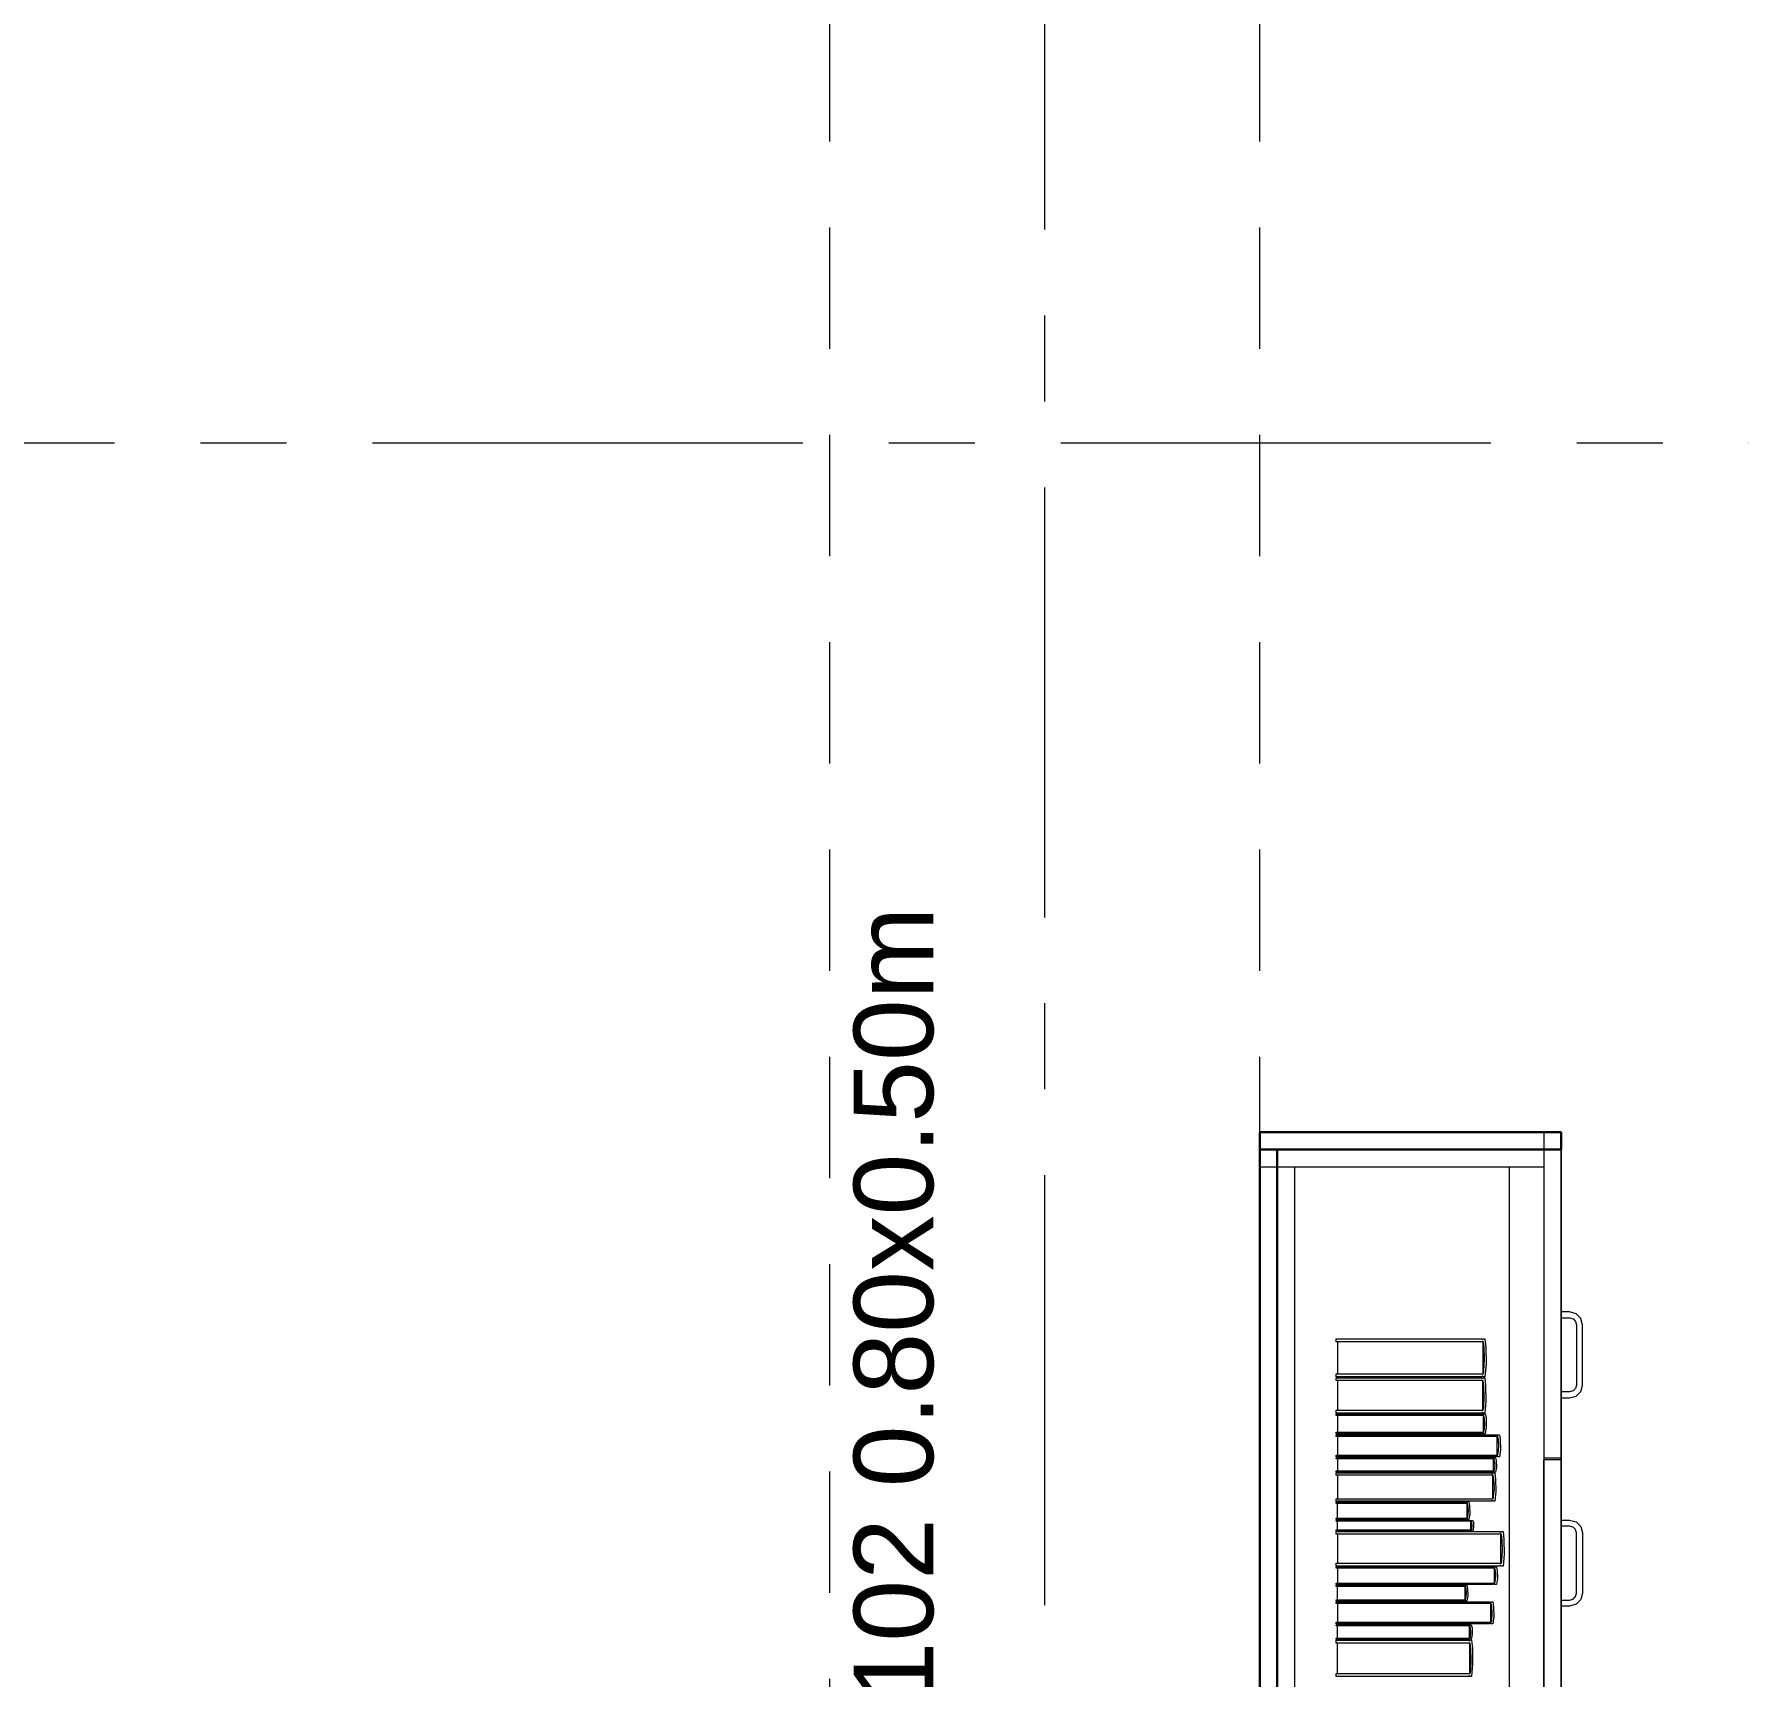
# Model space of a CAD drawing. Header units: inches. Extents: x -19 to 5698, y -728 to 92.
# Drawn here: x 114.645 to 116.627, y 8.567 to 10.477 of the extents above; entities that cross this region are included whole.
import ezdxf

# ---------------------------------------------------------------- set-up
doc = ezdxf.new("R2010")
doc.units = ezdxf.units.IN
doc.header["$MEASUREMENT"] = 0
doc.set_wipeout_variables(frame=1)
for name, pattern in [('Hidden Line', [0.195611, 0.141111, -0.0545]), ('Punto & Raya', [0.65, 0.5, -0.075, 0, -0.075]), ('Wipeout_Contour', [1, 0, -1])]:
    doc.linetypes.add(name, pattern=pattern)
for name, color, linetype in [('02 _ ARQ _ ALB _ Ejes Generales', 251, 'Continuous'), ('08 _ STR _ EXT _ 09 Vigas', 251, 'Continuous'), ('Interior - Mobiliario', 7, 'Continuous'), ('Marcador - Secciones', 7, 'Continuous'), ('Notas - Etiquetas', 7, 'Continuous')]:
    doc.layers.add(name, color=color, linetype=linetype)
doc.styles.add('Estilo_Generado_4', font='swisse.ttf')

msp = doc.modelspace()

# ---------------------------------------------------------------- linework, layer by layer
at = {"layer": '02 _ ARQ _ ALB _ Ejes Generales', "color": 251, "linetype": 'Punto & Raya', "lineweight": 13, "true_color": 0x636466}
msp.add_line((115.82, 3.05), (115.82, 44.9), dxfattribs=at)
at = {"layer": '08 _ STR _ EXT _ 09 Vigas', "color": 251, "linetype": 'Hidden Line', "lineweight": 13, "true_color": 0x636466}
msp.add_line((115.57, 7.7), (115.57, 16.9), dxfattribs=at)
at = {"layer": 'Interior - Mobiliario', "color": 175, "linetype": 'Continuous', "lineweight": 13}
for p, q in [((116.09, 9.18), (116.4, 9.18)), ((116.09, 7.72), (116.09, 9.18)), ((116.4, 9.18), (116.4, 7.72)), ((116.11, 9.16), (116.36, 9.16)), ((116.11, 9.16), (116.11, 7.74)), ((116.36, 9.16), (116.4, 9.16)), ((116.36, 7.74), (116.36, 9.16)), ((116.4, 9.16), (116.4, 7.74)), ((116.43, 8.991), (116.42, 8.991)), ((116.42, 8.991), (116.42, 8.984)), ((116.42, 8.984), (116.43, 8.984)), ((116.4375, 8.989), (116.43, 8.991)), ((116.43, 8.984), (116.434, 8.9829)), ((116.434, 8.9829), (116.4369, 8.98)), ((116.4369, 8.98), (116.438, 8.976)), ((116.443, 8.9835), (116.4375, 8.989)), ((116.445, 8.976), (116.443, 8.9835)), ((116.1587, 8.9562), (116.1587, 8.9597)), ((116.1587, 8.9597), (116.3278, 8.9597)), ((116.3278, 8.9597), (116.328, 8.9595)), ((116.328, 8.9595), (116.3282, 8.9592)), ((116.3282, 8.9592), (116.3284, 8.9591)), ((116.3284, 8.9591), (116.3287, 8.959)), ((116.3287, 8.959), (116.3289, 8.959)), ((116.3289, 8.959), (116.3292, 8.9591)), ((116.3292, 8.9591), (116.3294, 8.9593)), ((116.3294, 8.9593), (116.3296, 8.9596)), ((116.3296, 8.9596), (116.3297, 8.9597)), ((116.3297, 8.9597), (116.3316, 8.9597)), ((116.3316, 8.9597), (116.3326, 8.95)), ((116.438, 8.976), (116.438, 8.906)), ((116.445, 8.906), (116.445, 8.976)), ((116.3299, 8.9562), (116.1587, 8.9562)), ((116.1604, 8.9191), (116.1604, 8.9562)), ((116.329, 8.9562), (116.329, 8.9191)), ((116.3307, 8.9496), (116.3299, 8.9562)), ((116.3311, 8.936), (116.3307, 8.9496)), ((116.3326, 8.95), (116.3328, 8.9303)), ((116.1587, 8.9155), (116.1587, 8.9191)), ((116.1587, 8.9191), (116.3299, 8.9191)), ((116.3299, 8.9191), (116.3304, 8.9224)), ((116.3304, 8.9224), (116.3311, 8.936)), ((116.3328, 8.9303), (116.3316, 8.9155)), ((116.3278, 8.9155), (116.1587, 8.9155)), ((116.1587, 8.9112), (116.1587, 8.9145)), ((116.1587, 8.9145), (116.3275, 8.9145)), ((116.3295, 8.9112), (116.1587, 8.9112)), ((116.1604, 8.8767), (116.1604, 8.9112)), ((116.3275, 8.9145), (116.3276, 8.9143)), ((116.3276, 8.9143), (116.3279, 8.9141)), ((116.3279, 8.9157), (116.3278, 8.9155)), ((116.3281, 8.916), (116.3279, 8.9157)), ((116.3279, 8.9141), (116.3281, 8.9139)), ((116.3284, 8.9162), (116.3281, 8.916)), ((116.3281, 8.9139), (116.3283, 8.9139)), ((116.3283, 8.9139), (116.3286, 8.9139)), ((116.3286, 8.9163), (116.3284, 8.9162)), ((116.3289, 8.9163), (116.3286, 8.9163)), ((116.3286, 8.9139), (116.3288, 8.914)), ((116.3287, 8.9112), (116.3287, 8.8767)), ((116.3288, 8.914), (116.3291, 8.9141)), ((116.3291, 8.9162), (116.3289, 8.9163)), ((116.3294, 8.916), (116.3291, 8.9162)), ((116.3291, 8.9141), (116.3293, 8.9144)), ((116.3293, 8.9144), (116.3294, 8.9145)), ((116.3296, 8.9158), (116.3294, 8.916)), ((116.3294, 8.9145), (116.3313, 8.9145)), ((116.3303, 8.9051), (116.3295, 8.9112)), ((116.3297, 8.9155), (116.3296, 8.9158)), ((116.3316, 8.9155), (116.3297, 8.9155)), ((116.3308, 8.8924), (116.3303, 8.9051)), ((116.3313, 8.9145), (116.3322, 8.9055)), ((116.3322, 8.9055), (116.3324, 8.8871)), ((116.4369, 8.902), (116.434, 8.8991)), ((116.438, 8.906), (116.4369, 8.902)), ((116.443, 8.8985), (116.445, 8.906)), ((116.3295, 8.8767), (116.3301, 8.8798)), ((116.3301, 8.8798), (116.3308, 8.8924)), ((116.3324, 8.8871), (116.3313, 8.8734)), ((116.43, 8.898), (116.42, 8.898)), ((116.42, 8.898), (116.42, 8.891)), ((116.42, 8.891), (116.43, 8.891)), ((116.434, 8.8991), (116.43, 8.898)), ((116.43, 8.891), (116.4375, 8.893)), ((116.4375, 8.893), (116.443, 8.8985)), ((116.1587, 8.8734), (116.1587, 8.8767)), ((116.1587, 8.8767), (116.3295, 8.8767)), ((116.3275, 8.8734), (116.1587, 8.8734)), ((116.1587, 8.8705), (116.1587, 8.8724)), ((116.1587, 8.8724), (116.3281, 8.8724)), ((116.3301, 8.8705), (116.1587, 8.8705)), ((116.1604, 8.8511), (116.1604, 8.8705)), ((116.3276, 8.8735), (116.3275, 8.8734)), ((116.3278, 8.8738), (116.3276, 8.8735)), ((116.328, 8.874), (116.3278, 8.8738)), ((116.3283, 8.8741), (116.328, 8.874)), ((116.3281, 8.8724), (116.3282, 8.8723)), ((116.3282, 8.8723), (116.3284, 8.8721)), ((116.3285, 8.8741), (116.3283, 8.8741)), ((116.3284, 8.8721), (116.3287, 8.872)), ((116.3288, 8.874), (116.3285, 8.8741)), ((116.3287, 8.872), (116.3289, 8.872)), ((116.329, 8.8738), (116.3288, 8.874)), ((116.3289, 8.872), (116.3292, 8.872)), ((116.3293, 8.8736), (116.329, 8.8738)), ((116.3292, 8.872), (116.3294, 8.8721)), ((116.3294, 8.8734), (116.3293, 8.8736)), ((116.3293, 8.8705), (116.3293, 8.8511)), ((116.3313, 8.8734), (116.3294, 8.8734)), ((116.3294, 8.8721), (116.3297, 8.8722)), ((116.3297, 8.8722), (116.3299, 8.8723)), ((116.3299, 8.8723), (116.33, 8.8724)), ((116.33, 8.8724), (116.3319, 8.8724)), ((116.3309, 8.8671), (116.3301, 8.8705)), ((116.3306, 8.8529), (116.3314, 8.86)), ((116.3314, 8.86), (116.3309, 8.8671)), ((116.3319, 8.8724), (116.3328, 8.8673)), ((116.3328, 8.8673), (116.333, 8.857)), ((116.1587, 8.8493), (116.1587, 8.8511)), ((116.1587, 8.8511), (116.3301, 8.8511)), ((116.3281, 8.8493), (116.1587, 8.8493)), ((116.1587, 8.8462), (116.1587, 8.8483)), ((116.1587, 8.8483), (116.3442, 8.8483)), ((116.3465, 8.8462), (116.1587, 8.8462)), ((116.1606, 8.8246), (116.1606, 8.8462)), ((116.3282, 8.8494), (116.3281, 8.8493)), ((116.3284, 8.8495), (116.3282, 8.8494)), ((116.3286, 8.8496), (116.3284, 8.8495)), ((116.3289, 8.8497), (116.3286, 8.8496)), ((116.3291, 8.8497), (116.3289, 8.8497)), ((116.3294, 8.8496), (116.3291, 8.8497)), ((116.3296, 8.8495), (116.3294, 8.8496)), ((116.3298, 8.8494), (116.3296, 8.8495)), ((116.33, 8.8493), (116.3298, 8.8494)), ((116.3319, 8.8493), (116.33, 8.8493)), ((116.3301, 8.8511), (116.3306, 8.8529)), ((116.333, 8.857), (116.3319, 8.8493)), ((116.3442, 8.8483), (116.3443, 8.8482)), ((116.3443, 8.8482), (116.3446, 8.848)), ((116.3446, 8.848), (116.3449, 8.8479)), ((116.3449, 8.8479), (116.3451, 8.8479)), ((116.3451, 8.8479), (116.3454, 8.8479)), ((116.3454, 8.8479), (116.3457, 8.8479)), ((116.3455, 8.8462), (116.3455, 8.8246)), ((116.3457, 8.8479), (116.3459, 8.848)), ((116.3459, 8.848), (116.3462, 8.8482)), ((116.3462, 8.8482), (116.3463, 8.8483)), ((116.3463, 8.8483), (116.3484, 8.8483)), ((116.3473, 8.8424), (116.3465, 8.8462)), ((116.3478, 8.8345), (116.3473, 8.8424)), ((116.3484, 8.8483), (116.3494, 8.8426)), ((116.3494, 8.8426), (116.3496, 8.8311)), ((116.1587, 8.8225), (116.1587, 8.8246)), ((116.1587, 8.8246), (116.3465, 8.8246)), ((116.3442, 8.8225), (116.1587, 8.8225)), ((116.1587, 8.8202), (116.1587, 8.8215)), ((116.1587, 8.8215), (116.3398, 8.8215)), ((116.342, 8.8202), (116.1587, 8.8202)), ((116.1605, 8.8061), (116.1605, 8.8202)), ((116.3398, 8.8215), (116.3399, 8.8215)), ((116.3399, 8.8215), (116.3401, 8.8214)), ((116.3401, 8.8214), (116.3404, 8.8213)), ((116.3404, 8.8213), (116.3407, 8.8213)), ((116.3407, 8.8213), (116.3409, 8.8213)), ((116.3409, 8.8213), (116.3412, 8.8213)), ((116.341, 8.8202), (116.341, 8.8061)), ((116.3412, 8.8213), (116.3415, 8.8214)), ((116.3415, 8.8214), (116.3417, 8.8215)), ((116.3417, 8.8215), (116.3418, 8.8215)), ((116.3418, 8.8215), (116.3438, 8.8215)), ((116.3428, 8.8177), (116.342, 8.8202)), ((116.3438, 8.8215), (116.3448, 8.8179)), ((116.3443, 8.8226), (116.3442, 8.8225)), ((116.3445, 8.8228), (116.3443, 8.8226)), ((116.3448, 8.8229), (116.3445, 8.8228)), ((116.3451, 8.823), (116.3448, 8.8229)), ((116.3454, 8.823), (116.3451, 8.823)), ((116.3456, 8.8229), (116.3454, 8.823)), ((116.3459, 8.8228), (116.3456, 8.8229)), ((116.3461, 8.8227), (116.3459, 8.8228)), ((116.3463, 8.8225), (116.3461, 8.8227)), ((116.3484, 8.8225), (116.3463, 8.8225)), ((116.3465, 8.8246), (116.347, 8.8266)), ((116.347, 8.8266), (116.3478, 8.8345)), ((116.3496, 8.8311), (116.3484, 8.8225)), ((116.42, 8.821), (116.4, 8.821)), ((116.1587, 8.8048), (116.1587, 8.8061)), ((116.1587, 8.8061), (116.342, 8.8061)), ((116.3398, 8.8048), (116.1587, 8.8048)), ((116.1587, 8.8012), (116.1587, 8.8038)), ((116.1587, 8.8038), (116.339, 8.8038)), ((116.3412, 8.8012), (116.1587, 8.8012)), ((116.1605, 8.7736), (116.1605, 8.8012)), ((116.339, 8.8038), (116.3391, 8.8036)), ((116.3391, 8.8036), (116.3393, 8.8034)), ((116.3393, 8.8034), (116.3396, 8.8033)), ((116.3396, 8.8033), (116.3399, 8.8032)), ((116.3399, 8.8048), (116.3398, 8.8048)), ((116.3401, 8.805), (116.3399, 8.8048)), ((116.3399, 8.8032), (116.3401, 8.8032)), ((116.3403, 8.805), (116.3401, 8.805)), ((116.3401, 8.8032), (116.3404, 8.8033)), ((116.3402, 8.8012), (116.3402, 8.7736)), ((116.3406, 8.8051), (116.3403, 8.805)), ((116.3404, 8.8033), (116.3407, 8.8035)), ((116.3409, 8.8051), (116.3406, 8.8051)), ((116.3407, 8.8035), (116.3409, 8.8037)), ((116.3412, 8.805), (116.3409, 8.8051)), ((116.3409, 8.8037), (116.341, 8.8038)), ((116.341, 8.8038), (116.343, 8.8038)), ((116.3414, 8.805), (116.3412, 8.805)), ((116.342, 8.7962), (116.3412, 8.8012)), ((116.3416, 8.8049), (116.3414, 8.805)), ((116.3418, 8.8048), (116.3416, 8.8049)), ((116.3438, 8.8048), (116.3418, 8.8048)), ((116.342, 8.8061), (116.3425, 8.8074)), ((116.3425, 8.8074), (116.3433, 8.8125)), ((116.3433, 8.8125), (116.3428, 8.8177)), ((116.343, 8.8038), (116.344, 8.7966)), ((116.3451, 8.8104), (116.3438, 8.8048)), ((116.3448, 8.8179), (116.3451, 8.8104)), ((116.4, 8.46), (116.4, 8.819)), ((116.42, 8.819), (116.4, 8.819)), ((116.42, 8.46), (116.42, 8.819)), ((116.3417, 8.7761), (116.3425, 8.7862)), ((116.3425, 8.7862), (116.342, 8.7962)), ((116.3442, 8.7819), (116.343, 8.771)), ((116.344, 8.7966), (116.3442, 8.7819)), ((116.1587, 8.771), (116.1587, 8.7736)), ((116.1587, 8.7736), (116.3412, 8.7736)), ((116.339, 8.771), (116.1587, 8.771)), ((116.1587, 8.7684), (116.1587, 8.77)), ((116.1587, 8.77), (116.3094, 8.77)), ((116.3112, 8.7684), (116.1587, 8.7684)), ((116.1602, 8.7512), (116.1602, 8.7684)), ((116.3094, 8.77), (116.3095, 8.7699)), ((116.3095, 8.7699), (116.3097, 8.7698)), ((116.3097, 8.7698), (116.3099, 8.7697)), ((116.3099, 8.7697), (116.3102, 8.7696)), ((116.3102, 8.7696), (116.3104, 8.7697)), ((116.3104, 8.7697), (116.3106, 8.7697)), ((116.3105, 8.7684), (116.3105, 8.7512)), ((116.3106, 8.7697), (116.3108, 8.7698)), ((116.3108, 8.7698), (116.311, 8.7699)), ((116.311, 8.7699), (116.3111, 8.77)), ((116.3111, 8.77), (116.3128, 8.77)), ((116.3119, 8.7653), (116.3112, 8.7684)), ((116.3123, 8.759), (116.3119, 8.7653)), ((116.3128, 8.77), (116.3136, 8.7655)), ((116.3136, 8.7655), (116.3138, 8.7564)), ((116.3391, 8.7711), (116.339, 8.771)), ((116.3393, 8.7713), (116.3391, 8.7711)), ((116.3395, 8.7715), (116.3393, 8.7713)), ((116.3398, 8.7715), (116.3395, 8.7715)), ((116.3401, 8.7715), (116.3398, 8.7715)), ((116.3403, 8.7715), (116.3401, 8.7715)), ((116.3406, 8.7713), (116.3403, 8.7715)), ((116.3408, 8.7712), (116.3406, 8.7713)), ((116.341, 8.771), (116.3408, 8.7712)), ((116.343, 8.771), (116.341, 8.771)), ((116.3412, 8.7736), (116.3417, 8.7761)), ((116.1587, 8.7496), (116.1587, 8.7512)), ((116.1587, 8.7512), (116.3112, 8.7512)), ((116.3094, 8.7496), (116.1587, 8.7496)), ((116.1587, 8.7476), (116.1587, 8.7486)), ((116.1587, 8.7486), (116.3138, 8.7486)), ((116.3157, 8.7476), (116.1587, 8.7476)), ((116.1602, 8.7375), (116.1602, 8.7476)), ((116.3095, 8.7497), (116.3094, 8.7496)), ((116.3097, 8.7498), (116.3095, 8.7497)), ((116.3099, 8.7499), (116.3097, 8.7498)), ((116.3101, 8.7499), (116.3099, 8.7499)), ((116.3103, 8.7499), (116.3101, 8.7499)), ((116.3106, 8.7499), (116.3103, 8.7499)), ((116.3108, 8.7498), (116.3106, 8.7499)), ((116.311, 8.7497), (116.3108, 8.7498)), ((116.3111, 8.7496), (116.311, 8.7497)), ((116.3128, 8.7496), (116.3111, 8.7496)), ((116.3112, 8.7512), (116.3117, 8.7528)), ((116.3117, 8.7528), (116.3123, 8.759)), ((116.3138, 8.7564), (116.3128, 8.7496)), ((116.3138, 8.7486), (116.3139, 8.7485)), ((116.3139, 8.7485), (116.3141, 8.7485)), ((116.3141, 8.7485), (116.3144, 8.7484)), ((116.3144, 8.7484), (116.3146, 8.7484)), ((116.3146, 8.7484), (116.3148, 8.7484)), ((116.3148, 8.7484), (116.3151, 8.7484)), ((116.3149, 8.7476), (116.3149, 8.7375)), ((116.3151, 8.7484), (116.3153, 8.7485)), ((116.3153, 8.7485), (116.3155, 8.7486)), ((116.3155, 8.7486), (116.3156, 8.7486)), ((116.3156, 8.7486), (116.3173, 8.7486)), ((116.3164, 8.7458), (116.3157, 8.7476)), ((116.3162, 8.7384), (116.3168, 8.7421)), ((116.3168, 8.7421), (116.3164, 8.7458)), ((116.3173, 8.7486), (116.3182, 8.746)), ((116.3183, 8.7406), (116.3173, 8.7366)), ((116.3182, 8.746), (116.3183, 8.7406)), ((116.42, 8.749), (116.43, 8.749)), ((116.42, 8.742), (116.42, 8.749)), ((116.43, 8.742), (116.42, 8.742)), ((116.43, 8.749), (116.4375, 8.747)), ((116.434, 8.7409), (116.43, 8.742)), ((116.4369, 8.738), (116.434, 8.7409)), ((116.4375, 8.747), (116.443, 8.7415)), ((116.443, 8.7415), (116.445, 8.734)), ((116.1587, 8.7366), (116.1587, 8.7375)), ((116.1587, 8.7375), (116.3157, 8.7375)), ((116.3138, 8.7366), (116.1587, 8.7366)), ((116.1587, 8.7324), (116.1587, 8.7356)), ((116.1587, 8.7356), (116.3484, 8.7356)), ((116.3507, 8.7324), (116.1587, 8.7324)), ((116.1606, 8.6987), (116.1606, 8.7324)), ((116.3139, 8.7366), (116.3138, 8.7366)), ((116.3141, 8.7367), (116.3139, 8.7366)), ((116.3143, 8.7367), (116.3141, 8.7367)), ((116.3145, 8.7368), (116.3143, 8.7367)), ((116.3148, 8.7368), (116.3145, 8.7368)), ((116.315, 8.7367), (116.3148, 8.7368)), ((116.3152, 8.7367), (116.315, 8.7367)), ((116.3154, 8.7366), (116.3152, 8.7367)), ((116.3156, 8.7366), (116.3154, 8.7366)), ((116.3173, 8.7366), (116.3156, 8.7366)), ((116.3157, 8.7375), (116.3162, 8.7384)), ((116.3484, 8.7356), (116.3486, 8.7354)), ((116.3486, 8.7354), (116.3488, 8.7351)), ((116.3488, 8.7351), (116.3491, 8.735)), ((116.3491, 8.735), (116.3494, 8.7349)), ((116.3494, 8.7349), (116.3497, 8.7349)), ((116.3497, 8.7349), (116.3499, 8.735)), ((116.3498, 8.7324), (116.3498, 8.6987)), ((116.3499, 8.735), (116.3502, 8.7352)), ((116.3502, 8.7352), (116.3505, 8.7354)), ((116.3505, 8.7354), (116.3506, 8.7356)), ((116.3506, 8.7356), (116.3527, 8.7356)), ((116.3516, 8.7264), (116.3507, 8.7324)), ((116.3521, 8.714), (116.3516, 8.7264)), ((116.3527, 8.7356), (116.3537, 8.7268)), ((116.3537, 8.7268), (116.354, 8.7089)), ((116.438, 8.734), (116.4369, 8.738)), ((116.438, 8.664), (116.438, 8.734)), ((116.445, 8.734), (116.445, 8.664)), ((116.3507, 8.6987), (116.3513, 8.7018)), ((116.3513, 8.7018), (116.3521, 8.714)), ((116.354, 8.7089), (116.3527, 8.6955)), ((116.1587, 8.6955), (116.1587, 8.6987)), ((116.1587, 8.6987), (116.3507, 8.6987)), ((116.3484, 8.6955), (116.1587, 8.6955)), ((116.1587, 8.6929), (116.1587, 8.6945)), ((116.1587, 8.6945), (116.3408, 8.6945)), ((116.343, 8.6929), (116.1587, 8.6929)), ((116.1605, 8.6757), (116.1605, 8.6929)), ((116.3408, 8.6945), (116.341, 8.6944)), ((116.341, 8.6944), (116.3412, 8.6943)), ((116.3412, 8.6943), (116.3415, 8.6942)), ((116.3415, 8.6942), (116.3417, 8.6942)), ((116.3417, 8.6942), (116.342, 8.6942)), ((116.342, 8.6942), (116.3423, 8.6942)), ((116.3421, 8.6929), (116.3421, 8.6757)), ((116.3423, 8.6942), (116.3425, 8.6943)), ((116.3425, 8.6943), (116.3428, 8.6944)), ((116.3428, 8.6944), (116.3429, 8.6945)), ((116.3429, 8.6945), (116.3449, 8.6945)), ((116.3439, 8.6898), (116.343, 8.6929)), ((116.3436, 8.6773), (116.3444, 8.6835)), ((116.3444, 8.6835), (116.3439, 8.6898)), ((116.3449, 8.6945), (116.3459, 8.69)), ((116.3459, 8.69), (116.3461, 8.6809)), ((116.3485, 8.6957), (116.3484, 8.6955)), ((116.3488, 8.6959), (116.3485, 8.6957)), ((116.349, 8.6961), (116.3488, 8.6959)), ((116.3493, 8.6962), (116.349, 8.6961)), ((116.3496, 8.6962), (116.3493, 8.6962)), ((116.3499, 8.6961), (116.3496, 8.6962)), ((116.3501, 8.696), (116.3499, 8.6961)), ((116.3504, 8.6957), (116.3501, 8.696)), ((116.3506, 8.6955), (116.3504, 8.6957)), ((116.3527, 8.6955), (116.3506, 8.6955)), ((116.1587, 8.6741), (116.1587, 8.6757)), ((116.1587, 8.6757), (116.343, 8.6757)), ((116.3408, 8.6741), (116.1587, 8.6741)), ((116.1587, 8.6716), (116.1587, 8.6731)), ((116.1587, 8.6731), (116.3073, 8.6731)), ((116.3091, 8.6716), (116.1587, 8.6716)), ((116.1602, 8.6563), (116.1602, 8.6716)), ((116.3073, 8.6731), (116.3074, 8.673)), ((116.3074, 8.673), (116.3076, 8.6729)), ((116.3076, 8.6729), (116.3078, 8.6728)), ((116.3078, 8.6728), (116.308, 8.6728)), ((116.308, 8.6728), (116.3083, 8.6728)), ((116.3083, 8.6728), (116.3085, 8.6728)), ((116.3083, 8.6716), (116.3083, 8.6563)), ((116.3085, 8.6728), (116.3087, 8.6729)), ((116.3087, 8.6729), (116.3089, 8.673)), ((116.3089, 8.673), (116.309, 8.6731)), ((116.309, 8.6731), (116.3106, 8.6731)), ((116.3098, 8.6689), (116.3091, 8.6716)), ((116.3095, 8.6577), (116.3102, 8.6633)), ((116.3102, 8.6633), (116.3098, 8.6689)), ((116.3106, 8.6731), (116.3114, 8.6691)), ((116.3114, 8.6691), (116.3116, 8.6609)), ((116.3409, 8.6741), (116.3408, 8.6741)), ((116.3411, 8.6743), (116.3409, 8.6741)), ((116.3414, 8.6744), (116.3411, 8.6743)), ((116.3417, 8.6744), (116.3414, 8.6744)), ((116.3419, 8.6744), (116.3417, 8.6744)), ((116.3422, 8.6744), (116.3419, 8.6744)), ((116.3425, 8.6743), (116.3422, 8.6744)), ((116.3427, 8.6742), (116.3425, 8.6743)), ((116.3429, 8.6741), (116.3427, 8.6742)), ((116.3449, 8.6741), (116.3429, 8.6741)), ((116.343, 8.6757), (116.3436, 8.6773)), ((116.3461, 8.6809), (116.3449, 8.6741)), ((116.4369, 8.66), (116.438, 8.664)), ((116.445, 8.664), (116.443, 8.6565)), ((116.1587, 8.6549), (116.1587, 8.6563)), ((116.1587, 8.6563), (116.3091, 8.6563)), ((116.3073, 8.6549), (116.1587, 8.6549)), ((116.1587, 8.6518), (116.1587, 8.6539)), ((116.1587, 8.6539), (116.3367, 8.6539)), ((116.3388, 8.6518), (116.1587, 8.6518)), ((116.1605, 8.6303), (116.1605, 8.6518)), ((116.3074, 8.6549), (116.3073, 8.6549)), ((116.3076, 8.6551), (116.3074, 8.6549)), ((116.3078, 8.6551), (116.3076, 8.6551)), ((116.308, 8.6552), (116.3078, 8.6551)), ((116.3082, 8.6552), (116.308, 8.6552)), ((116.3084, 8.6551), (116.3082, 8.6552)), ((116.3086, 8.6551), (116.3084, 8.6551)), ((116.3088, 8.655), (116.3086, 8.6551)), ((116.309, 8.6549), (116.3088, 8.655)), ((116.3106, 8.6549), (116.309, 8.6549)), ((116.3091, 8.6563), (116.3095, 8.6577)), ((116.3116, 8.6609), (116.3106, 8.6549)), ((116.3367, 8.6539), (116.3368, 8.6537)), ((116.3368, 8.6537), (116.337, 8.6536)), ((116.337, 8.6536), (116.3373, 8.6535)), ((116.3373, 8.6535), (116.3376, 8.6534)), ((116.3376, 8.6534), (116.3378, 8.6534)), ((116.3378, 8.6534), (116.3381, 8.6535)), ((116.3379, 8.6518), (116.3379, 8.6303)), ((116.3381, 8.6535), (116.3383, 8.6536)), ((116.3383, 8.6536), (116.3386, 8.6538)), ((116.3386, 8.6538), (116.3387, 8.6539)), ((116.3387, 8.6539), (116.3406, 8.6539)), ((116.3397, 8.648), (116.3388, 8.6518)), ((116.3401, 8.6401), (116.3397, 8.648)), ((116.3406, 8.6539), (116.3416, 8.6482)), ((116.3416, 8.6482), (116.3419, 8.6368)), ((116.42, 8.656), (116.43, 8.656)), ((116.42, 8.649), (116.42, 8.656)), ((116.43, 8.649), (116.42, 8.649)), ((116.43, 8.656), (116.434, 8.6571)), ((116.4375, 8.651), (116.43, 8.649)), ((116.434, 8.6571), (116.4369, 8.66)), ((116.443, 8.6565), (116.4375, 8.651)), ((116.1587, 8.6282), (116.1587, 8.6303)), ((116.1587, 8.6303), (116.3388, 8.6303)), ((116.3367, 8.6282), (116.1587, 8.6282)), ((116.1587, 8.6259), (116.1587, 8.6272)), ((116.1587, 8.6272), (116.3123, 8.6272)), ((116.3141, 8.6259), (116.1587, 8.6259)), ((116.1602, 8.6116), (116.1602, 8.6259)), ((116.3123, 8.6272), (116.3124, 8.6271)), ((116.3124, 8.6271), (116.3126, 8.627)), ((116.3126, 8.627), (116.3128, 8.627)), ((116.3128, 8.627), (116.313, 8.6269)), ((116.313, 8.6269), (116.3133, 8.6269)), ((116.3133, 8.6269), (116.3135, 8.627)), ((116.3134, 8.6259), (116.3134, 8.6116)), ((116.3135, 8.627), (116.3137, 8.627)), ((116.3137, 8.627), (116.3139, 8.6272)), ((116.3139, 8.6272), (116.314, 8.6272)), ((116.314, 8.6272), (116.3157, 8.6272)), ((116.3149, 8.6233), (116.3141, 8.6259)), ((116.3153, 8.6181), (116.3149, 8.6233)), ((116.3157, 8.6272), (116.3166, 8.6235)), ((116.3166, 8.6235), (116.3168, 8.6159)), ((116.3368, 8.6283), (116.3367, 8.6282)), ((116.337, 8.6285), (116.3368, 8.6283)), ((116.3372, 8.6286), (116.337, 8.6285)), ((116.3375, 8.6286), (116.3372, 8.6286)), ((116.3378, 8.6286), (116.3375, 8.6286)), ((116.338, 8.6286), (116.3378, 8.6286)), ((116.3383, 8.6285), (116.338, 8.6286)), ((116.3385, 8.6284), (116.3383, 8.6285)), ((116.3387, 8.6282), (116.3385, 8.6284)), ((116.3406, 8.6282), (116.3387, 8.6282)), ((116.3388, 8.6303), (116.3394, 8.6322)), ((116.3394, 8.6322), (116.3401, 8.6401)), ((116.3419, 8.6368), (116.3406, 8.6282)), ((116.1587, 8.6102), (116.1587, 8.6116)), ((116.1587, 8.6116), (116.3141, 8.6116)), ((116.3123, 8.6102), (116.1587, 8.6102)), ((116.1587, 8.6059), (116.1587, 8.6092)), ((116.1587, 8.6092), (116.3126, 8.6092)), ((116.3145, 8.6059), (116.1587, 8.6059)), ((116.1602, 8.5704), (116.1602, 8.6059)), ((116.3124, 8.6103), (116.3123, 8.6102)), ((116.3125, 8.6104), (116.3124, 8.6103)), ((116.3128, 8.6105), (116.3125, 8.6104)), ((116.3126, 8.6092), (116.3128, 8.609)), ((116.313, 8.6105), (116.3128, 8.6105)), ((116.3128, 8.609), (116.313, 8.6088)), ((116.3132, 8.6105), (116.313, 8.6105)), ((116.313, 8.6088), (116.3132, 8.6086)), ((116.3135, 8.6105), (116.3132, 8.6105)), ((116.3132, 8.6086), (116.3134, 8.6085)), ((116.3134, 8.6085), (116.3137, 8.6085)), ((116.3137, 8.6104), (116.3135, 8.6105)), ((116.3139, 8.6103), (116.3137, 8.6104)), ((116.3137, 8.6085), (116.3139, 8.6086)), ((116.3137, 8.6059), (116.3137, 8.5704)), ((116.314, 8.6102), (116.3139, 8.6103)), ((116.3139, 8.6086), (116.3141, 8.6088)), ((116.3157, 8.6102), (116.314, 8.6102)), ((116.3141, 8.6116), (116.3146, 8.6129)), ((116.3141, 8.6088), (116.3143, 8.6091)), ((116.3143, 8.6091), (116.3144, 8.6092)), ((116.3144, 8.6092), (116.3161, 8.6092)), ((116.3152, 8.5995), (116.3145, 8.6059)), ((116.3146, 8.6129), (116.3153, 8.6181)), ((116.3168, 8.6159), (116.3157, 8.6102)), ((116.3161, 8.6092), (116.317, 8.6)), ((116.315, 8.5736), (116.3156, 8.5866)), ((116.3156, 8.5866), (116.3152, 8.5995)), ((116.317, 8.6), (116.3172, 8.5811)), ((116.1587, 8.567), (116.1587, 8.5704)), ((116.1587, 8.5704), (116.3145, 8.5704)), ((116.3126, 8.567), (116.1587, 8.567)), ((116.3127, 8.5672), (116.3126, 8.567)), ((116.3129, 8.5675), (116.3127, 8.5672)), ((116.3131, 8.5676), (116.3129, 8.5675)), ((116.3134, 8.5677), (116.3131, 8.5676)), ((116.3136, 8.5677), (116.3134, 8.5677)), ((116.3138, 8.5677), (116.3136, 8.5677)), ((116.3141, 8.5675), (116.3138, 8.5677)), ((116.3143, 8.5673), (116.3141, 8.5675)), ((116.3144, 8.567), (116.3143, 8.5673)), ((116.3161, 8.567), (116.3144, 8.567)), ((116.3145, 8.5704), (116.315, 8.5736)), ((116.3172, 8.5811), (116.3161, 8.567))]:
    msp.add_line(p, q, dxfattribs=at)
at = {"layer": 'Marcador - Secciones', "color": 251, "linetype": 'Punto & Raya', "lineweight": 13, "true_color": 0x636466}
msp.add_line((97.4384, 10.0018), (138.8506, 10.0018), dxfattribs=at)

# ---------------------------------------------------------------- texts
at = {"layer": 'Notas - Etiquetas', "color": 171, "linetype": 'Continuous', "lineweight": 13, "insert": (115.5976, 8.1839), "char_height": 0.0925, "attachment_point": 1, "rotation": 90, "style": 'Estilo_Generado_4'}
msp.add_mtext('\\A1;{\\pql;\\fSwis721 Ex BT|b0|i0|c0|p34;VIGA-102\\fSwis721 Ex BT|b0|i0|c0|p34; \\fSwis721 Ex BT|b0|i0|c0|p34;0.80\\fSwis721 Ex BT|b0|i0|c0|p34;x\\fSwis721 Ex BT|b0|i0|c0|p34;0.50\\fSwis721 Ex BT|b0|i0|c0|p34;m}', dxfattribs=at)

# ---------------------------------------------------------------- next in the draw order: wipeouts: each hides what was drawn before it
at = {"color": 254, "linetype": 'Wipeout_Contour', "lineweight": 0, "ltscale": 3310.730454}
msp.add_wipeout([(116.09, 9.18), (116.07, 9.18), (116.07, 7.72), (116.09, 7.72)], dxfattribs=at).dxf.layer = 'Interior - Mobiliario'

# ---------------------------------------------------------------- next in the draw order: linework, layer by layer
at = {"layer": 'Interior - Mobiliario', "color": 175, "linetype": 'Continuous', "lineweight": 30}
for p, q in [((116.07, 7.72), (116.07, 9.18)), ((116.09, 9.18), (116.07, 9.18)), ((116.09, 7.72), (116.09, 9.18))]:
    msp.add_line(p, q, dxfattribs=at)
at = {"layer": 'Interior - Mobiliario', "color": 175, "linetype": 'Continuous', "lineweight": 13}
for p, q in [((116.07, 9.18), (116.09, 9.18)), ((116.07, 7.72), (116.07, 9.18)), ((116.09, 9.18), (116.09, 7.72)), ((116.07, 9.16), (116.11, 9.16)), ((116.07, 7.74), (116.07, 9.16))]:
    msp.add_line(p, q, dxfattribs=at)

# ---------------------------------------------------------------- next in the draw order: wipeouts: each hides what was drawn before it
at = {"color": 254, "linetype": 'Wipeout_Contour', "lineweight": 0, "ltscale": 3311.420682}
msp.add_wipeout([(116.42, 9.2), (116.07, 9.2), (116.07, 9.18), (116.42, 9.18)], dxfattribs=at).dxf.layer = 'Interior - Mobiliario'

# ---------------------------------------------------------------- next in the draw order: linework, layer by layer
at = {"layer": '08 _ STR _ EXT _ 09 Vigas', "color": 251, "linetype": 'Hidden Line', "lineweight": 13, "true_color": 0x636466}
msp.add_line((116.07, 7.7), (116.07, 16.9), dxfattribs=at)
at = {"layer": 'Interior - Mobiliario', "color": 175, "linetype": 'Continuous', "lineweight": 30}
for p, q in [((116.07, 9.18), (116.07, 9.2)), ((116.42, 9.2), (116.07, 9.2)), ((116.42, 9.18), (116.42, 9.2)), ((116.42, 9.18), (116.07, 9.18))]:
    msp.add_line(p, q, dxfattribs=at)
at = {"layer": 'Interior - Mobiliario', "color": 175, "linetype": 'Continuous', "lineweight": 13}
for p, q in [((116.07, 9.2), (116.42, 9.2)), ((116.07, 9.18), (116.07, 9.2)), ((116.07, 9.2), (116.4, 9.2)), ((116.07, 9.16), (116.07, 9.2)), ((116.42, 9.2), (116.07, 9.2)), ((116.07, 9.2), (116.07, 7.7)), ((116.4, 9.2), (116.4, 9.16)), ((116.42, 9.2), (116.42, 9.18)), ((116.42, 7.7), (116.42, 9.2)), ((116.42, 9.18), (116.07, 9.18)), ((116.07, 9.18), (116.42, 9.18)), ((116.07, 7.72), (116.07, 9.18)), ((116.09, 9.18), (116.42, 9.18)), ((116.09, 7.72), (116.09, 9.18)), ((116.09, 9.18), (116.4, 9.18)), ((116.09, 7.72), (116.09, 9.18)), ((116.09, 9.18), (116.4, 9.18)), ((116.09, 7.72), (116.09, 9.18)), ((116.4, 9.18), (116.4, 7.72)), ((116.4, 9.18), (116.4, 7.72)), ((116.4, 9.18), (116.4, 8.821)), ((116.42, 9.18), (116.4, 9.18)), ((116.42, 9.18), (116.42, 7.72)), ((116.42, 9.18), (116.42, 7.72)), ((116.42, 9.18), (116.42, 8.821))]:
    msp.add_line(p, q, dxfattribs=at)

doc.saveas('drawing.dxf')
